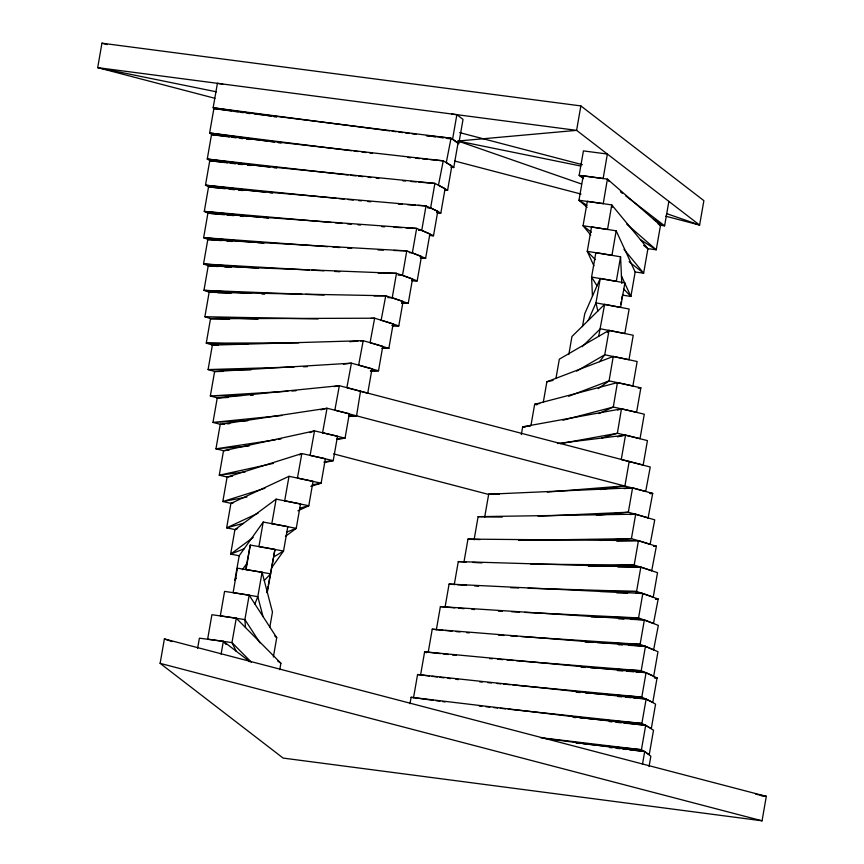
<?xml version="1.0" encoding="UTF-8"?>
<svg xmlns="http://www.w3.org/2000/svg" width="864" height="864" viewBox="0 0 864 864"><rect width="100%" height="100%" fill="white"/><g stroke="black" fill="none" stroke-linecap="round" stroke-linejoin="round"><path stroke-width="1.3" d="M665.744 216.216L699.613 225.072L703.879 200.642L580.867 105.916L101.952 43.2L97.686 67.64L214.942 98.312M426.481 135.572L451.051 138.218L446.267 162.605L453.762 167.508L451.127 167.13L453.762 167.508L458.028 143.068L451.051 138.218L213.883 108.54L209.617 132.97L212.047 134.665M430.175 159.592L443.243 160.834L438.469 185.231L447.595 190.318L444.928 189.961L447.595 190.318L451.861 165.877L443.243 160.834L211.518 134.6L207.252 159.041L210.276 160.801M427.464 207.522L430.628 207.835L440.834 213.041L436.817 212.566L440.834 213.041L445.1 188.611L434.894 183.406L209.747 160.736L205.481 185.177L209.066 187.002M429.494 235.364L433.512 235.71L437.778 211.27L426.017 205.924L208.548 186.948L204.282 211.388L208.408 213.268M420.293 257.926L425.628 258.314L429.883 233.885L416.642 228.409L207.9 213.214L203.645 237.654L208.289 239.576M411.836 280.573L417.193 280.876L421.459 256.435L406.782 250.873L207.803 239.533L203.537 263.974L208.688 265.928M401.544 303.124L408.24 303.383L412.506 278.953L396.49 273.316L208.224 265.896L203.958 290.336L209.574 292.302M392.137 325.739L398.801 325.868L403.067 301.439L385.765 295.769L209.142 292.291L204.876 316.721L210.935 318.708M382.18 348.354L388.876 348.332L393.142 323.892L374.652 318.211L210.524 318.697L206.258 343.138L212.749 345.125M370.462 371.012L378.518 370.775L382.784 346.345L363.193 340.675L212.36 345.125L208.094 369.565L214.963 371.552M160.121 663.358L164.387 638.928L766.314 796.36L762.048 820.8L283.133 758.084L160.121 663.358L762.048 820.8M343.462 364.122L351.41 363.172L346.885 387.634L367.74 393.228L372.006 368.788L351.41 363.172L214.607 371.552L210.341 395.993L217.566 397.958M645.689 491.476L650.257 467.014L339.347 385.69L217.242 397.98L212.976 422.41L220.514 424.364M337.079 439.344L345.06 438.145L349.326 413.705L327.035 408.262L220.223 424.386L215.957 448.816L223.776 450.727M324.173 462.618L333.234 460.642L337.5 436.201L314.518 430.877L223.517 450.76L219.262 475.2L227.318 477.068M310.856 486.4L321.127 483.17L325.393 458.73L301.828 453.557L227.092 477.112L222.826 501.541L231.098 503.356M197.608 648.454L199.4 638.172L223.344 641.304L249.955 661.792M297.929 510.808L308.794 505.742L313.049 481.302L289.019 476.312L230.915 503.41L226.649 527.839L235.073 529.6M285.433 536.371L296.244 528.368L300.51 503.928L276.134 499.144L234.922 529.654L230.656 554.094L239.209 555.768L234.835 580.273L236.336 578.167M259.978 642.87L244.89 619.596L220.32 615.827L224.586 591.386L249.156 595.156L276.728 637.686L273.37 656.986M221.098 654.167L223.344 641.304L225.979 644.404M246.046 569.592L250.268 545.065L274.99 549.385L267.289 592.196M249.156 595.242L244.89 619.596L245.506 627.545M263.196 522.061L258.941 546.577L283.543 551.059L287.809 526.619L263.196 522.061L239.101 555.833M262.991 616.496L257.818 596.668L233.118 592.607L237.384 568.177L262.084 572.227L257.818 596.668L254.88 603.99M276.134 499.144L271.825 523.66M266.976 592.704L268.099 586.267M289.019 476.312L284.677 500.818M269.762 627.469L272.462 612.036L262.084 572.227M279.752 669.665L280.876 663.239L236.228 618.181L211.907 614.714L207.641 639.155L231.962 642.611L251.424 662.256M348.635 416.47L356.573 415.67L360.515 391.252M456.872 114.674L452.606 139.115L458.762 143.845L463.028 119.416L456.872 114.674L451.526 114.07M409.99 703.728L411.113 697.302L645.7 725.285L653.508 730.22L649.242 754.661L641.434 749.714L540.486 737.672M413.532 697.68L417.582 674.536L646.142 698.998L655.571 704.117L651.305 728.557L641.887 723.427L508.237 709.128M420.584 674.978L424.624 651.834L646.067 672.656L657.061 677.948L652.795 702.378L641.801 697.097L512.87 684.968M428.188 652.352L432.238 629.197L645.462 646.283L657.979 651.704L653.713 676.145L641.196 670.723L516.283 660.712M436.352 629.77L440.392 606.614L644.371 619.888L658.346 625.406L653.616 649.814M445.046 607.23L449.086 584.086L642.827 593.471L658.184 599.065L653.476 623.484M454.248 584.734L458.287 561.589L640.84 567.043L657.515 572.692L653.249 597.132L636.574 591.473L528.174 588.244M463.925 562.27L467.975 539.114L638.453 540.616L656.359 546.286L651.704 570.726M474.077 539.816L478.116 516.661L635.688 514.199L654.739 519.869L650.117 544.309M484.65 517.363L488.689 494.219L632.588 487.793L652.698 493.441L648.108 517.892M521.338 434.549L522.677 426.827L621.637 408.812L644.296 414.202L640.03 438.642L617.371 433.253L560.131 443.675M580.867 105.916L576.601 130.356L699.613 225.072L666.544 213.57M531.058 424.904L534.654 404.32L617.566 382.59L640.861 387.839L636.595 412.279L613.3 407.03L563.004 420.206M543.283 402.343L546.88 381.769L613.343 356.432L637.157 361.519L632.891 385.96L609.077 380.873L568.642 396.284M555.962 378.464L559.332 359.165L609.023 330.35L633.236 335.243L628.97 359.683L604.757 354.791L576.623 371.099M568.814 354.521L571.957 336.506L604.638 304.344L629.143 309.031L624.802 333.536L600.372 328.784L582.163 346.702M622.307 295.088L630.893 296.449L635.159 272.009L616.172 230.818L591.527 226.908L587.261 251.338L593.935 265.831M582.476 326.646L584.723 313.783L600.232 278.435L624.899 282.884L620.6 307.4L595.966 302.875L588.233 320.49M616.172 230.818L611.95 255.344L587.261 251.338L595.307 259.664M620.568 256.802L616.302 281.329L591.581 277.052L595.847 252.623L620.568 256.802L621.778 283.446M620.741 304.182L621.194 301.601M621.637 299.03L622.091 296.46M590.76 235.094L583.049 225.742L587.315 201.301L611.766 204.919L647.903 248.746L643.637 273.175L635.159 272.009M587.12 207.338L578.977 200.254L583.243 175.813L607.392 179.118L660.506 225.353L656.24 249.793L647.773 248.638M668.866 201.398L664.6 225.828L660.388 225.277M600.026 489.521L624.931 485.87L629.197 461.43M642.46 764.37L644.695 751.507L544.471 738.385M649.058 766.541L650.851 756.248L644.695 751.507L629.489 749.779M245.722 569.462L250.268 545.065M245.992 569.592L270.724 573.826L264.244 580.5M268.348 584.96L273.326 558.252M604.616 304.43L598.698 336.334M242.341 569.754L246.845 563.447M271.534 567.896L283.543 551.059L273.553 557.053L274.914 549.461M607.381 332.521L609.023 330.35L604.757 354.791L599.53 361.703M253.206 537.397L230.656 554.094L244.102 548.813M271.771 523.649L296.244 528.368L286.47 532.202M613.246 356.508L609.077 380.873L598.234 388.606M299.495 454.874L301.828 453.557L297.454 478.062L321.127 483.17L312.314 484.812M258.044 513.205L226.649 527.839L243.486 523.314M284.623 500.807L308.794 505.742L299.722 508.183M617.425 382.655L613.3 407.03L598.73 413.618M234.922 529.654L237.578 528.606M309.863 432.605L314.518 430.877L310.1 455.371L333.234 460.642L324.151 461.797M264.946 488.279L222.826 501.541L246.942 497.038M617.674 410.033L620.201 409.255M621.464 408.866L617.371 433.253L601.733 438.048M230.915 503.41L233.647 502.664M320.846 409.838L327.035 408.262L322.574 432.745M546.88 381.769L553.046 380.387M273.51 463.342L219.262 475.2L245.214 471.884M617.414 436.828L625.525 435.1L647.438 440.597L643.172 465.037L621.259 459.54L625.525 435.1L557.453 443.545M227.092 477.112L232.61 476.075M334.184 386.608L339.347 385.69L334.854 410.173L645.646 491.465M539.773 403.52L534.654 404.32L536.965 404.838M638.291 388.238L640.861 387.839M275.713 439.798L215.957 448.816L248.994 446.083M278.338 439.409L280.951 439.009M322.52 432.734L345.06 438.145L337.122 438.804M223.517 450.76L229.057 450.058M530.55 426.017L522.677 426.827L524.934 427.367M281.794 415.487L212.976 422.41L247.72 420.79M624.272 488.603L632.588 487.793L628.333 512.233L596.419 515.344M581.332 183.935L457.974 141.026L576.601 130.356L97.686 67.64L216.464 91.832M220.223 424.386L224.532 424.03M227.21 423.803L229.889 423.587M547.258 492.07L624.931 485.87M349.736 341.712L357.815 341.096M360.504 340.891L363.193 340.675L358.636 365.137M287.885 391.241L210.341 395.993L242.611 395.42M291.913 390.992L295.931 390.744M630.072 514.523L635.688 514.199L631.422 538.628L600.383 540.454M217.242 397.98L228.161 397.462M348.548 416.048L356.573 415.67M650.041 493.56L652.698 493.441L650.009 493.452M538.121 516.262L628.333 512.233L648.065 517.882M370.764 318.384L374.652 318.211L370.062 342.662L388.876 348.332L382.19 348.138M293.998 367.027L208.094 369.565L250.97 369.868M303.404 366.757L307.433 366.638M358.582 365.126L378.518 370.775L370.451 370.721M616.788 541.21L638.453 540.616L634.187 565.045L588.341 566.309M214.607 371.552L222.934 371.412M250.571 395.28L253.228 395.237M518.508 540.4L631.422 538.628L650.074 544.298M374.004 295.931L385.765 295.769L381.143 320.209L398.801 325.868L392.17 325.555M488.689 494.219L499.446 494.165M298.76 342.868L206.258 343.138L247.741 344.315M617.825 567.065L640.84 567.043L636.574 591.473L599.918 591.516M212.36 345.125L218.128 345.168M530.788 564.138L634.187 565.045L651.661 570.715M378.173 273.132L396.49 273.316L392.224 297.756L408.24 303.383L401.695 302.972M391.835 297.756L387.785 297.583M478.116 516.661L502.254 517.104M318.168 318.956L204.876 316.721L257.936 319.226M616.864 592.92L627.62 593.147M635.699 593.32L642.827 593.471L638.561 617.9L653.443 623.473M591.192 616.896L638.561 617.9L524.815 612.392M210.524 318.697L229.651 319.248M510.743 587.714L518.789 587.963M378.119 249.977L383.335 250.139M393.757 250.463L406.782 250.873L402.516 275.303L417.193 280.876L411.88 280.454M402.106 275.292L398.11 275.054M467.975 539.114L479.963 539.568M301.709 294.192L203.958 290.336L251.197 293.35M305.662 294.343L324.108 295.067M618.635 618.84L623.97 619.056M630.623 619.326L644.371 619.888L640.116 644.328L653.584 649.804M585.133 642.082L593.147 642.406M597.143 642.568L640.116 644.328L521.154 636.584M209.142 292.291L212.263 292.432M217.62 292.691L231.023 293.317M655.506 598.936L658.184 599.065L655.506 598.882M498.323 611.107L502.297 611.302M511.564 611.755L519.512 612.133M381.899 226.681L384.577 226.811M393.93 227.275L401.944 227.675M405.95 227.88L416.642 228.409L412.376 252.839L425.628 258.314L421.61 257.947M411.934 252.817L409.212 252.612M309.334 270L203.537 263.974L258.077 268.283M311.99 270.151L323.946 270.832M334.584 271.436L339.898 271.739M458.287 561.589L466.193 562.032M472.781 562.399L482.004 562.907M618.365 644.717L622.361 644.944M629.024 645.332L645.462 646.283L641.196 670.723L590.62 667.786M581.202 667.235L585.241 667.472M208.224 265.896L218.052 266.522M224.737 266.954L231.433 267.376M261.911 294.041L264.589 294.203M498.506 635.116L503.831 635.461M510.494 635.893L517.158 636.325M398.336 204.088L402.289 204.347M407.56 204.703L415.465 205.222M418.111 205.394L426.017 205.924L421.751 230.353L433.512 235.71L429.592 235.3M418.63 230.148L421.751 230.353L418.63 230.083M449.086 584.086L454.442 584.464M457.121 584.658L466.506 585.328M474.541 585.911L478.559 586.192M327.65 246.683L203.645 237.654L254.502 242.384M332.986 247.072L339.649 247.558M347.652 248.13L351.659 248.422M617.382 670.54L622.76 670.939M626.789 671.231L633.496 671.728M636.185 671.933L646.067 672.656L641.801 697.097L593.363 693.522M576.191 692.248L580.154 692.539M585.436 692.939L590.728 693.328M207.803 239.533L221.584 240.624M226.897 241.045L232.211 241.466M489.618 658.573L492.286 658.789M497.621 659.221L502.945 659.642M506.952 659.966L513.616 660.496M402.84 180.803L405.508 181.019M410.854 181.451L416.189 181.883M418.867 182.099L434.894 183.406L430.628 207.835L427.464 207.576M331.279 222.469L204.282 211.388L260.561 217.361M335.275 222.815L341.928 223.398M347.263 223.862L351.259 224.208M357.912 224.791L360.58 225.018M440.392 606.614L454.853 607.867M458.795 608.202L464.054 608.656M471.938 609.336L474.563 609.563M617.717 696.481L621.713 696.838M625.698 697.194L631.022 697.658M633.679 697.896L646.142 698.998L641.887 723.427L587.714 718.654M573.199 717.368L575.845 717.606M579.798 717.952L585.079 718.416M207.9 213.214L224.381 214.747M227.038 214.996L233.701 215.622M240.354 216.238L243.022 216.486M257.17 242.633L263.855 243.259M479.66 681.847L482.317 682.096M487.631 682.592L491.616 682.97M496.93 683.467L500.915 683.845M503.572 684.094L510.214 684.72M407.948 157.486L410.562 157.734M415.789 158.231L419.72 158.598M422.334 158.846L427.561 159.343M336.193 198.331L205.481 185.177L265.756 192.316M338.839 198.601L344.131 199.13M348.106 199.53L353.398 200.07M358.69 200.599L361.336 200.869M367.956 201.528L370.602 201.798M432.238 629.197L442.811 630.256M445.457 630.515L452.066 631.174M456.041 631.573L460.004 631.962M466.614 632.621L469.26 632.891M609.336 721.58L611.993 721.85M615.967 722.261L621.281 722.801M623.938 723.071L645.7 725.285L641.434 749.714L582.898 743.774M576.202 743.094L580.219 743.494M208.548 186.948L225.169 188.719M229.198 189.14L234.565 189.713M238.594 190.134L242.622 190.566M263.218 217.642L268.52 218.203M479.25 706.028L481.885 706.309M485.838 706.73L489.791 707.152M493.744 707.573L497.696 707.994M500.332 708.286L505.602 708.847M440.51 653.616L424.624 651.834L426.535 652.752M443.156 653.918L448.448 654.512M452.423 654.955L456.397 655.398M452.272 139.072L447.109 138.391M348.084 174.982L207.252 159.041L269.914 167.195M350.752 175.284L356.098 175.889M358.765 176.191L362.772 176.645M368.118 177.25L370.786 177.552M376.132 178.157L378.799 178.459M609.466 747.49L612.133 747.792M616.14 748.256L620.147 748.71M622.814 749.012L626.821 749.466M209.747 160.736L227.588 162.853M230.245 163.166L235.57 163.804M238.237 164.117L242.233 164.592M247.558 165.218L250.214 165.532M269.762 192.791L272.43 193.104M417.582 674.536L429.451 676.004M432.086 676.339L437.357 676.987M440.003 677.322L443.956 677.808M447.908 678.305L450.544 678.629M455.825 679.288L458.46 679.612M351.464 150.725L209.617 132.97L267.678 141.188M354.089 151.06L358.042 151.556M361.984 152.042L365.926 152.539M369.878 153.036L372.503 153.36M389.556 130.853L213.149 107.752L217.415 83.322L222.75 84.1M392.202 131.198L396.176 131.717M398.822 132.073L402.786 132.592M405.432 132.937L409.406 133.456M412.052 133.801L416.016 134.32M426.47 135.691L429.052 136.026M432.918 136.534L435.499 136.868M440.662 137.549L443.232 137.884M211.518 134.6L229.349 136.922M232.006 137.268L235.991 137.786M239.976 138.305L242.633 138.65M246.618 139.169L249.286 139.514M273.92 167.713L276.599 168.059M760.99 795.668L766.314 796.36L755.762 794.21M411.113 697.302L433.35 700.315M435.964 700.672L439.884 701.212M442.498 701.568L445.122 701.924M213.883 108.54L231.433 111.013M234.079 111.391L238.043 111.953M240.689 112.331L243.335 112.698M247.309 113.26L249.955 113.638M270.346 141.566L274.342 142.128M278.348 142.69L281.016 143.068M251.478 113.389L213.149 107.752L214.218 108.583M254.124 113.778L264.676 115.322M267.322 115.711L271.274 116.294M273.92 116.683L276.556 117.072M457.974 141.026L580.727 166.028M459.68 132.613L582.379 164.7M101.952 43.2L107.168 44.561M454.669 161.006L581.051 194.065M333.623 453.892L488.873 494.5M164.387 638.928L172.012 641.574M583.567 177.952L579.15 175.338L583.416 150.898L607.36 154.04L603.148 178.535M653.562 219.305L664.6 225.828L625.622 195.815M658.12 223.83L660.506 225.353M586.904 205.33L578.977 200.254L603.245 203.656L607.392 179.118L608.882 181.332M640.397 239.63L656.24 249.793L626.843 224.208M277.614 660.938L280.876 663.239M603.18 178.546L579.15 175.338L583.384 178.6M620.449 191.83L622.512 193.428M643.604 245.376L647.903 248.746M591.332 232.222L583.049 225.742L607.586 229.457M629.111 261.803L643.637 273.175L624.002 249.361M274.784 635.969L276.728 637.686M623.743 289.051L630.893 296.449L621.432 275.918M597.002 285.779L591.581 277.052L592.445 296.168M236.272 618.268L231.962 642.611L236.131 651.143M612.457 207.274L611.766 204.919L607.532 229.446M600.242 278.521L595.966 302.875L597.845 311.029M656.359 546.286L653.659 546.264L656.359 546.286M657.061 677.948L654.394 677.689L657.061 677.948"/></g></svg>
